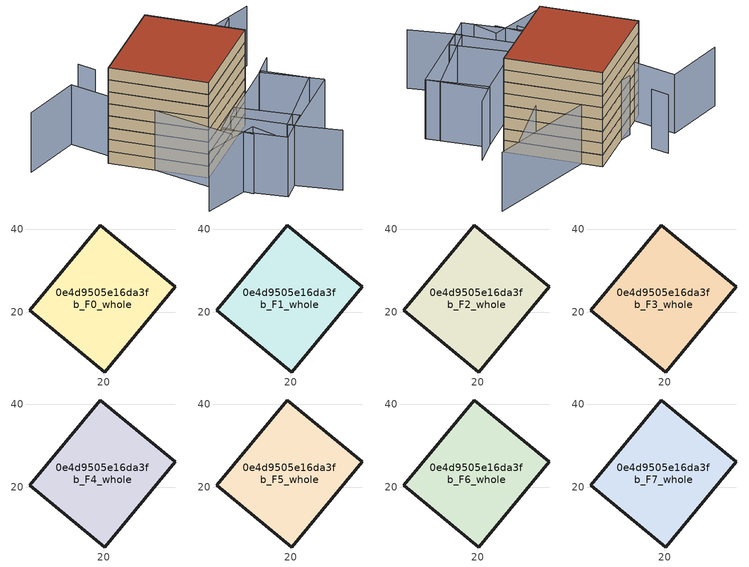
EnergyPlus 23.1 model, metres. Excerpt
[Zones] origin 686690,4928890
0e4d9505e16da3fb_F0_whole
 floor ground (EU_floor_Construction): 20.19,5.53 37.22,26.08 19.16,41.06 2.12,20.51 z0
 wall outside (EU_wall_Construction): 19.16,41.06 37.22,26.08 20.19,5.53 2.12,20.51 19.16,41.06 z0:3
0e4d9505e16da3fb_F1_whole
 floor to 0e4d9505e16da3fb_F0_whole (EU_floor_Construction): 20.19,5.53 37.22,26.08 19.15,41.06 2.12,20.51 z3
 wall outside (EU_wall_Construction): 19.16,41.06 37.22,26.08 20.19,5.53 2.12,20.51 19.16,41.06 z3:6
0e4d9505e16da3fb_F2_whole
 floor to 0e4d9505e16da3fb_F1_whole (EU_floor_Construction): 20.19,5.53 37.22,26.08 19.15,41.06 2.12,20.51 z6
 wall outside (EU_wall_Construction): 19.16,41.06 37.22,26.08 20.19,5.53 2.12,20.51 19.16,41.06 z6:9
0e4d9505e16da3fb_F3_whole
 floor to 0e4d9505e16da3fb_F2_whole (EU_floor_Construction): 20.19,5.53 37.22,26.08 19.15,41.06 2.12,20.51 z9
 wall outside (EU_wall_Construction): 19.16,41.06 37.22,26.08 20.19,5.53 2.12,20.51 19.16,41.06 z9:12
0e4d9505e16da3fb_F4_whole
 floor to 0e4d9505e16da3fb_F3_whole (EU_floor_Construction): 20.19,5.53 37.22,26.08 19.15,41.06 2.12,20.51 z12
 wall outside (EU_wall_Construction): 19.16,41.06 37.22,26.08 20.19,5.53 2.12,20.51 19.16,41.06 z12:15
0e4d9505e16da3fb_F5_whole
 floor to 0e4d9505e16da3fb_F4_whole (EU_floor_Construction): 20.19,5.53 37.22,26.08 19.15,41.06 2.12,20.51 z15
 wall outside (EU_wall_Construction): 19.16,41.06 37.22,26.08 20.19,5.53 2.12,20.51 19.16,41.06 z15:18
0e4d9505e16da3fb_F6_whole
 floor to 0e4d9505e16da3fb_F5_whole (EU_floor_Construction): 20.19,5.53 37.22,26.08 19.15,41.06 2.12,20.51 z18
 wall outside (EU_wall_Construction): 19.16,41.06 37.22,26.08 20.19,5.53 2.12,20.51 19.16,41.06 z18:21
0e4d9505e16da3fb_F7_whole
 floor to 0e4d9505e16da3fb_F6_whole (EU_floor_Construction): 20.19,5.53 37.22,26.08 19.15,41.06 2.12,20.51 z21
 wall outside (EU_wall_Construction): 19.16,41.06 37.22,26.08 20.19,5.53 2.12,20.51 19.16,41.06 z21:24
 roof outside (EU_roof_Construction): 37.22,26.08 20.19,5.53 2.12,20.51 19.16,41.06 z24
shading: 14.42,-9.17 27.76,-1.84 / 27.76,-1.84 30.89,-7.54 / 21.57,0.28 26.72,-5.25 / 45.75,-10.97 35.28,-3.9 / 35.28,-3.9 48.48,15.65 / -15.41,22.88 -2.09,31.99 / -2.09,31.99 22.12,-3.4 / 51.05,13.34 38.95,21.84 / 38.95,21.84 43.2,27.88 / 3,40.51 5.5,36.76 / 32.82,34.46 42.34,48.61 / 48.29,52.58 7.64,28.78 / 27.32,8.46 39.72,-0.58 / 39.72,-0.58 33.28,-9.43 / 33.28,-9.43 20.88,-0.39 / 20.88,-0.39 27.32,8.46 / 25.11,4.62 39.55,22.58 / 39.55,22.58 51.15,13.26 / 51.15,13.26 36.7,-4.71 / 36.7,-4.71 25.11,4.62 z0:15
[Building]
EU S2 Campaign: North Axis=0; Terrain=City; Solar Distribution=FullExterior
[Site:Location]
Bologna: Latitude=44.5; Longitude=11.25; Time Zone=1; Elevation=37
[SizingPeriod:WeatherFileDays]
AnnualSizingPeriod: Begin Month=1; Begin Day of Month=1; End Month=12; End Day of Month=31; Day of Week for Start Day=Monday; Use Weather File Daylight Saving Period=No; Use Weather File Rain and Snow Indicators=No
[MATERIAL]
EU_InternalMass_Material: Roughness=MediumRough; Thickness=0.1; Conductivity=1; Density=1800; Specific Heat=900; Thermal Absorptance=0.9; Solar Absorptance=0.7; Visible Absorptance=0.7
[MATERIAL:NOMASS] Roughness=MediumRough; Thermal Absorptance=0.9; Solar Absorptance=0.7; Visible Absorptance=0.7
Name | Thermal Resistance
EU_wall_NoMass | 0.905828
EU_roof_NoMass | 0.37593
EU_floor_NoMass | 0.67114
[CONSTRUCTION]
EU_wall_Construction: EU_wall_NoMass
EU_roof_Construction: EU_roof_NoMass
EU_floor_Construction: EU_floor_NoMass
EU_InternalMass_Construction: EU_InternalMass_Material
[ZONE] Type=1; Multiplier=1; Ceiling Height=autocalculate; Volume=1879.56; Floor Area=autocalculate; Part of Total Floor Area=Yes
0e4d9505e16da3fb_F0_whole; 0e4d9505e16da3fb_F1_whole; 0e4d9505e16da3fb_F2_whole; 0e4d9505e16da3fb_F3_whole; 0e4d9505e16da3fb_F4_whole; 0e4d9505e16da3fb_F5_whole; 0e4d9505e16da3fb_F6_whole; 0e4d9505e16da3fb_F7_whole
[INTERNALMASS] Construction=EU_InternalMass_Construction; Surface Area=626.52
Name | Zone or ZoneList
0e4d9505e16da3fb_F0_whole_EU_InternalMass | 0e4d9505e16da3fb_F0_whole
0e4d9505e16da3fb_F1_whole_EU_InternalMass | 0e4d9505e16da3fb_F1_whole
0e4d9505e16da3fb_F2_whole_EU_InternalMass | 0e4d9505e16da3fb_F2_whole
0e4d9505e16da3fb_F3_whole_EU_InternalMass | 0e4d9505e16da3fb_F3_whole
0e4d9505e16da3fb_F4_whole_EU_InternalMass | 0e4d9505e16da3fb_F4_whole
0e4d9505e16da3fb_F5_whole_EU_InternalMass | 0e4d9505e16da3fb_F5_whole
0e4d9505e16da3fb_F6_whole_EU_InternalMass | 0e4d9505e16da3fb_F6_whole
0e4d9505e16da3fb_F7_whole_EU_InternalMass | 0e4d9505e16da3fb_F7_whole
[OTHEREQUIPMENT] Fuel Type=Electricity; Design Level Calculation Method=Watts/Area; Power per Zone Floor Area=1; Fraction Latent=0; Fraction Radiant=0; Fraction Lost=0; Carbon Dioxide Generation Rate=0; EndUse Subcategory=EU_Step8_InternalGains
Name | Zone or ZoneList or Space or SpaceList | Schedule
EU_Step8_InternalGain_0e4d9505e16da3fb_F0_whole_f000 | 0e4d9505e16da3fb_F0_whole | EU_Step8_GainSchedule_0e4d9505e16da3fb_F0_whole_f000
EU_Step8_InternalGain_0e4d9505e16da3fb_F1_whole_f000 | 0e4d9505e16da3fb_F1_whole | EU_Step8_GainSchedule_0e4d9505e16da3fb_F1_whole_f000
EU_Step8_InternalGain_0e4d9505e16da3fb_F2_whole_f000 | 0e4d9505e16da3fb_F2_whole | EU_Step8_GainSchedule_0e4d9505e16da3fb_F2_whole_f000
EU_Step8_InternalGain_0e4d9505e16da3fb_F3_whole_f000 | 0e4d9505e16da3fb_F3_whole | EU_Step8_GainSchedule_0e4d9505e16da3fb_F3_whole_f000
EU_Step8_InternalGain_0e4d9505e16da3fb_F4_whole_f000 | 0e4d9505e16da3fb_F4_whole | EU_Step8_GainSchedule_0e4d9505e16da3fb_F4_whole_f000
EU_Step8_InternalGain_0e4d9505e16da3fb_F5_whole_f000 | 0e4d9505e16da3fb_F5_whole | EU_Step8_GainSchedule_0e4d9505e16da3fb_F5_whole_f000
EU_Step8_InternalGain_0e4d9505e16da3fb_F6_whole_f000 | 0e4d9505e16da3fb_F6_whole | EU_Step8_GainSchedule_0e4d9505e16da3fb_F6_whole_f000
EU_Step8_InternalGain_0e4d9505e16da3fb_F7_whole_f000 | 0e4d9505e16da3fb_F7_whole | EU_Step8_GainSchedule_0e4d9505e16da3fb_F7_whole_f000
[ZONEVENTILATION:DESIGNFLOWRATE] Schedule=EU_AlwaysOn; Design Flow Rate Calculation Method=AirChanges/Hour; Air Changes per Hour=0.73129; Ventilation Type=Natural; Fan Pressure Rise=0; Fan Total Efficiency=1; Constant Term Coefficient=1; Temperature Term Coefficient=0; Velocity Term Coefficient=0; Velocity Squared Term Coefficient=0; Minimum Indoor Temperature=-100; Maximum Indoor Temperature=100; Delta Temperature=-100; Minimum Outdoor Temperature=-100; Maximum Outdoor Temperature=100; Maximum Wind Speed=40
Name | Zone or ZoneList or Space or SpaceList
EU_ConstantAir_0e4d9505e16da3fb_F0_whole | 0e4d9505e16da3fb_F0_whole
EU_ConstantAir_0e4d9505e16da3fb_F1_whole | 0e4d9505e16da3fb_F1_whole
EU_ConstantAir_0e4d9505e16da3fb_F2_whole | 0e4d9505e16da3fb_F2_whole
EU_ConstantAir_0e4d9505e16da3fb_F3_whole | 0e4d9505e16da3fb_F3_whole
EU_ConstantAir_0e4d9505e16da3fb_F4_whole | 0e4d9505e16da3fb_F4_whole
EU_ConstantAir_0e4d9505e16da3fb_F5_whole | 0e4d9505e16da3fb_F5_whole
EU_ConstantAir_0e4d9505e16da3fb_F6_whole | 0e4d9505e16da3fb_F6_whole
EU_ConstantAir_0e4d9505e16da3fb_F7_whole | 0e4d9505e16da3fb_F7_whole
[HVACTEMPLATE:THERMOSTAT] Constant Heating Setpoint=20; Constant Cooling Setpoint=50
EU_HeatOnly_0e4d9505e16da3fb_F0_whole; EU_HeatOnly_0e4d9505e16da3fb_F1_whole; EU_HeatOnly_0e4d9505e16da3fb_F2_whole; EU_HeatOnly_0e4d9505e16da3fb_F3_whole; EU_HeatOnly_0e4d9505e16da3fb_F4_whole; EU_HeatOnly_0e4d9505e16da3fb_F5_whole; EU_HeatOnly_0e4d9505e16da3fb_F6_whole; EU_HeatOnly_0e4d9505e16da3fb_F7_whole
[HVACTEMPLATE:ZONE:IDEALLOADSAIRSYSTEM] System Availability Schedule=EU_AlwaysOn; Maximum Heating Supply Air Temperature=50; Minimum Cooling Supply Air Temperature=13; Maximum Heating Supply Air Humidity Ratio=0.0156; Minimum Cooling Supply Air Humidity Ratio=0.0077; Heating Limit=NoLimit; Cooling Limit=NoLimit; Heating Availability Schedule=EU_AlwaysOn; Cooling Availability Schedule=EU_CoolingOff; Dehumidification Control Type=ConstantSensibleHeatRatio; Cooling Sensible Heat Ratio=0.7; Dehumidification Setpoint=60; Humidification Control Type=None; Humidification Setpoint=30; Outdoor Air Method=None; Outdoor Air Flow Rate per Person=0.00944; Outdoor Air Flow Rate per Zone Floor Area=0; Outdoor Air Flow Rate per Zone=0; Demand Controlled Ventilation Type=None; Outdoor Air Economizer Type=NoEconomizer; Heat Recovery Type=None; Sensible Heat Recovery Effectiveness=0.7; Latent Heat Recovery Effectiveness=0.65
Name | Template Thermostat
0e4d9505e16da3fb_F0_whole | EU_HeatOnly_0e4d9505e16da3fb_F0_whole
0e4d9505e16da3fb_F1_whole | EU_HeatOnly_0e4d9505e16da3fb_F1_whole
0e4d9505e16da3fb_F2_whole | EU_HeatOnly_0e4d9505e16da3fb_F2_whole
0e4d9505e16da3fb_F3_whole | EU_HeatOnly_0e4d9505e16da3fb_F3_whole
0e4d9505e16da3fb_F4_whole | EU_HeatOnly_0e4d9505e16da3fb_F4_whole
0e4d9505e16da3fb_F5_whole | EU_HeatOnly_0e4d9505e16da3fb_F5_whole
0e4d9505e16da3fb_F6_whole | EU_HeatOnly_0e4d9505e16da3fb_F6_whole
0e4d9505e16da3fb_F7_whole | EU_HeatOnly_0e4d9505e16da3fb_F7_whole
[SIZING:ZONE] Zone Cooling Design Supply Air Temperature Input Method=SupplyAirTemperature; Zone Cooling Design Supply Air Temperature=13; Zone Heating Design Supply Air Temperature Input Method=SupplyAirTemperature; Zone Heating Design Supply Air Temperature=50; Zone Cooling Design Supply Air Humidity Ratio=0.008; Zone Heating Design Supply Air Humidity Ratio=0.008; Cooling Design Air Flow Method=DesignDay; Cooling Design Air Flow Rate=0; Cooling Minimum Air Flow per Zone Floor Area=0.000762; Cooling Minimum Air Flow=0; Cooling Minimum Air Flow Fraction=0.2; Heating Design Air Flow Method=DesignDay; Heating Design Air Flow Rate=0; Heating Maximum Air Flow per Zone Floor Area=0.002032; Heating Maximum Air Flow=0.141576; Heating Maximum Air Flow Fraction=0.3; Account for Dedicated Outdoor Air System=No; Dedicated Outdoor Air System Control Strategy=NeutralSupplyAir; Dedicated Outdoor Air Low Setpoint Temperature for Design=autosize; Dedicated Outdoor Air High Setpoint Temperature for Design=autosize; Zone Load Sizing Method=Sensible Load Only No Latent Load; Zone Latent Cooling Design Supply Air Humidity Ratio Input Method=HumidityRatioDifference; Zone Cooling Design Supply Air Humidity Ratio Difference=0.005; Zone Latent Heating Design Supply Air Humidity Ratio Input Method=HumidityRatioDifference; Zone Humidification Design Supply Air Humidity Ratio Difference=0.005
0e4d9505e16da3fb_F0_whole; 0e4d9505e16da3fb_F1_whole; 0e4d9505e16da3fb_F2_whole; 0e4d9505e16da3fb_F3_whole; 0e4d9505e16da3fb_F4_whole; 0e4d9505e16da3fb_F5_whole; 0e4d9505e16da3fb_F6_whole; 0e4d9505e16da3fb_F7_whole
[SCHEDULE:CONSTANT]
Name | Hourly Value
EU_AlwaysOn | 1
EU_CoolingOff | 0
[SCHEDULE:FILE] Column Number=1; Rows to Skip at Top=0; Number of Hours of Data=8760; Column Separator=Comma; Interpolate to Timestep=No; Minutes per Item=60; Adjust Schedule for Daylight Savings=Yes
Name | File
EU_Step8_GainSchedule_0e4d9505e16da3fb_F0_whole_f000 | ../../schedules/0e4d9505e16da3fb/0e4d9505e16da3fb_F0_whole_f000_gain.csv
EU_Step8_GainSchedule_0e4d9505e16da3fb_F1_whole_f000 | ../../schedules/0e4d9505e16da3fb/0e4d9505e16da3fb_F1_whole_f000_gain.csv
EU_Step8_GainSchedule_0e4d9505e16da3fb_F2_whole_f000 | ../../schedules/0e4d9505e16da3fb/0e4d9505e16da3fb_F2_whole_f000_gain.csv
EU_Step8_GainSchedule_0e4d9505e16da3fb_F3_whole_f000 | ../../schedules/0e4d9505e16da3fb/0e4d9505e16da3fb_F3_whole_f000_gain.csv
EU_Step8_GainSchedule_0e4d9505e16da3fb_F4_whole_f000 | ../../schedules/0e4d9505e16da3fb/0e4d9505e16da3fb_F4_whole_f000_gain.csv
EU_Step8_GainSchedule_0e4d9505e16da3fb_F5_whole_f000 | ../../schedules/0e4d9505e16da3fb/0e4d9505e16da3fb_F5_whole_f000_gain.csv
EU_Step8_GainSchedule_0e4d9505e16da3fb_F6_whole_f000 | ../../schedules/0e4d9505e16da3fb/0e4d9505e16da3fb_F6_whole_f000_gain.csv
EU_Step8_GainSchedule_0e4d9505e16da3fb_F7_whole_f000 | ../../schedules/0e4d9505e16da3fb/0e4d9505e16da3fb_F7_whole_f000_gain.csv
